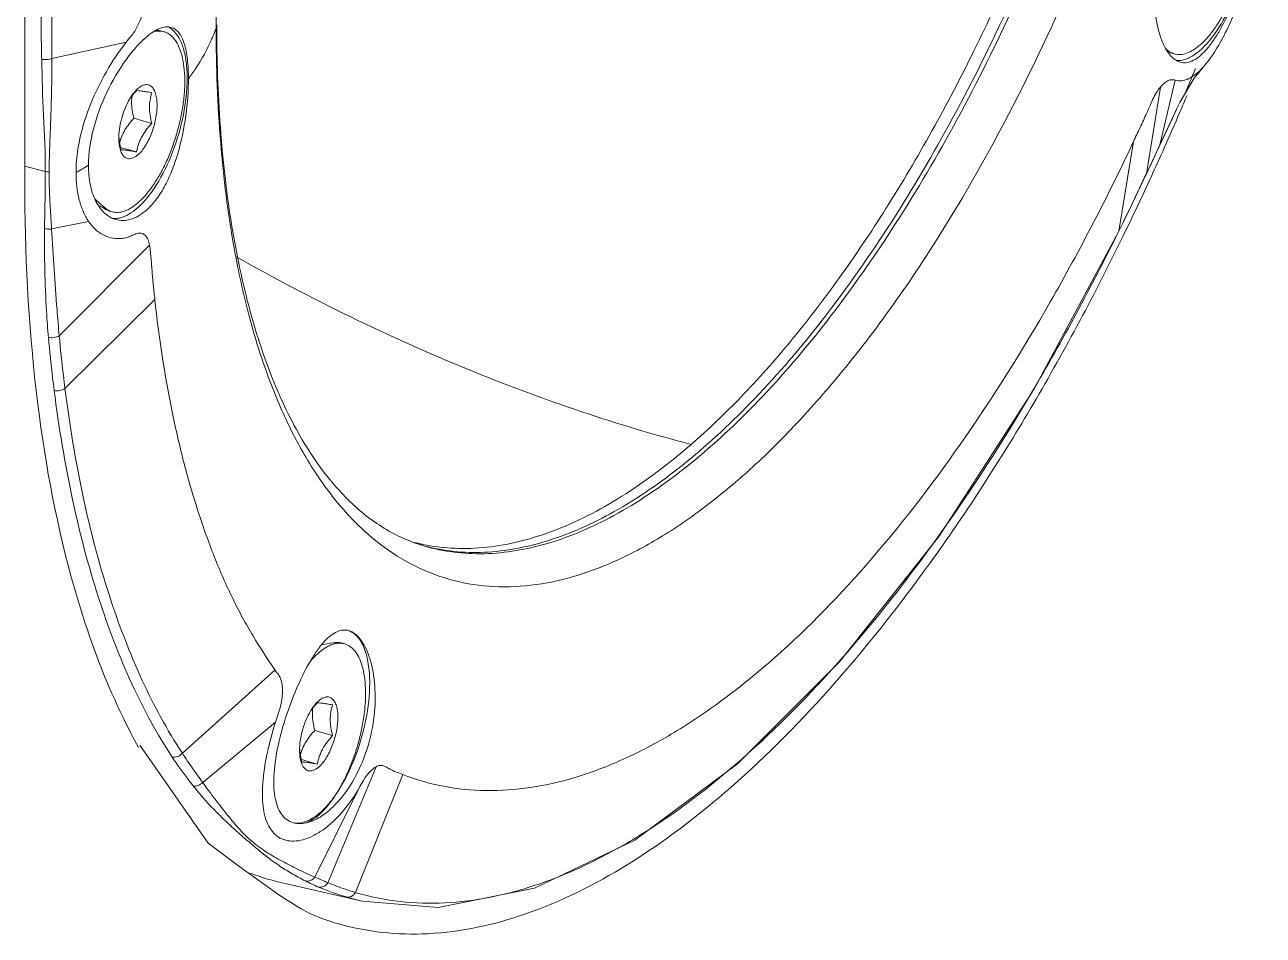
# Model space of a CAD drawing. Header units: millimetres. Extents: x 0 to 4009, y 0 to 2835.
# Drawn here: x 2176.4 to 2242.1, y 2112.1 to 2160.4 of the extents above; entities that cross this region are included whole.
import ezdxf

# ---------------------------------------------------------------- set-up
doc = ezdxf.new("R2010")
doc.units = ezdxf.units.MM
doc.layers.get('0').update_dxf_attribs({"lineweight": 13})

msp = doc.modelspace()

# ---------------------------------------------------------------- linework, layer by layer
for p, q in [((2176.412, 2152.066), (2176.412, 2288.032)), ((2186.558, 2160.208), (2186.558, 2164.553)), ((2177.85, 2158.6), (2177.854, 2161.312)), ((2186.558, 2160.208), (2186.59, 2160.386)), ((2183.789, 2160.018), (2183.66, 2160.056)), ((2177.85, 2158.6), (2181.783, 2159.459)), ((2237.013, 2158.938), (2237.123, 2158.793)), ((2237.351, 2158.846), (2237.222, 2158.884)), ((2238.481, 2158.075), (2237.941, 2156.756)), ((2235.877, 2152.493), (2236.619, 2157.076)), ((2236.6, 2154.019), (2237.403, 2157.449)), ((2177.824, 2156.594), (2177.829, 2156.765)), ((2177.825, 2156.594), (2177.829, 2156.765)), ((2182.412, 2157.006), (2182.319, 2156.917)), ((2237.476, 2155.895), (2236.6, 2154.019)), ((2183.147, 2155.161), (2182.201, 2155.434)), ((2182.335, 2153.646), (2181.492, 2153.89)), ((2234.413, 2149.441), (2235.196, 2154.198)), ((2236.6, 2154.019), (2235.877, 2152.493)), ((2236.596, 2154.001), (2236.6, 2154.019)), ((2176.412, 2152.892), (2177.501, 2152.615)), ((2235.873, 2152.464), (2235.877, 2152.493)), ((2181.035, 2150.477), (2180.905, 2150.515)), ((2177.833, 2149.566), (2179.798, 2149.962)), ((2234.414, 2149.443), (2234.397, 2149.411)), ((2234.414, 2149.442), (2234.397, 2149.409)), ((2234.407, 2149.405), (2234.413, 2149.441)), ((2178.238, 2143.904), (2183.028, 2148.706)), ((2178.543, 2141.107), (2183.309, 2145.819)), ((2197.096, 2132.946), (2197.094, 2132.947)), ((2193.375, 2127.572), (2193.245, 2127.609)), ((2184.767, 2121.775), (2189.679, 2126.185)), ((2191.998, 2124.559), (2191.904, 2124.47)), ((2185.846, 2120.223), (2189.704, 2123.423)), ((2192.732, 2122.715), (2191.786, 2122.988)), ((2186.134, 2117.019), (2182.508, 2122.196)), ((2191.92, 2121.2), (2191.077, 2121.443)), ((2192.487, 2114.915), (2195.034, 2121.062)), ((2193.947, 2114.397), (2196.459, 2120.649)), ((2191.787, 2115.209), (2194.184, 2120.019)), ((2194.306, 2113.937), (2190.22, 2114.864)), ((2193.613, 2114.113), (2193.452, 2114.16)), ((2194.304, 2113.938), (2193.613, 2114.113))]:
    msp.add_line(p, q)
for points in [[(2237.482, 2155.909), (2237.675, 2156.309), (2238.415, 2157.549), (2238.892, 2158.145)], [(2236.596, 2154.001), (2237.279, 2155.468), (2237.482, 2155.909)], [(2235.873, 2152.463), (2236.062, 2152.865), (2236.424, 2153.634), (2236.596, 2154.001)], [(2234.407, 2149.405), (2234.842, 2150.296), (2235.451, 2151.568), (2235.873, 2152.464)], [(2194.304, 2113.938), (2198.333, 2113.599), (2203.43, 2114.619), (2208.765, 2117.175), (2214.2, 2121.208), (2219.612, 2126.62), (2224.885, 2133.285), (2229.911, 2141.056), (2234.407, 2149.405)]]:
    msp.add_lwpolyline(points)
for centre, radius, start, end in [((2179.935, 2161.514), 2.732, 323.91511, 327.5036), ((2183.529, 2159.115), 0.941, 73.92374, 82.02578), ((2177.667, 2163.442), 9.461, 336.41048, 337.61892), ((2177.87, 2163.359), 9.241, 337.61384, 340.06627), ((2236.209, 2161.923), 3.831, 310.95304, 313.94673), ((2236.254, 2161.517), 3.72, 316.61314, 318.6242), ((2237.612, 2159.748), 0.938, 245.88755, 253.88283), ((2184.675, 2154.862), 3.135, 147.80112, 149.39924), ((2184.664, 2154.587), 3.273, 143.63746, 145.20289), ((2184.45, 2156.283), 2.375, 171.78707, 180.01863), ((2093.577, 2217.729), 156.843, 336.726, 337.07978), ((2095.851, 2216.748), 154.366, 335.96076, 336.72716), ((2184.602, 2154.368), 3.205, 177.99599, 179.97565), ((2184.093, 2154.614), 2.696, 182.76908, 185.19451), ((2184.188, 2154.622), 2.791, 185.18854, 185.72985), ((2098.874, 2215.4), 151.056, 335.33002, 335.96039), ((2165.722, 2176.271), 27.246, 299.47699, 301.08818), ((2102.494, 2213.734), 147.071, 333.97286, 335.33115), ((2181.295, 2151.379), 0.938, 245.88755, 253.88283), ((2181.187, 2151.191), 1.069, 264.62296, 271.05191), ((2237.308, 2157.519), 50.595, 190.19497, 190.33271), ((2199.588, 2142.77), 10.135, 255.76965, 256.67799), ((2199.978, 2140.941), 8.523, 250.28883, 252.318), ((2199.592, 2142.789), 10.154, 256.67798, 257.39991), ((2199.599, 2142.82), 10.186, 257.40032, 258.74277), ((2199.97, 2140.915), 8.495, 252.31893, 253.19913), ((2199.967, 2140.908), 8.487, 253.1992, 253.89761), ((2230.212, 2145.165), 53.222, 195.2907, 195.50592), ((2193.114, 2126.668), 0.941, 73.92374, 82.02578), ((2194.26, 2122.415), 3.135, 147.80112, 149.39924), ((2194.249, 2122.14), 3.273, 143.63746, 145.20289), ((2194.035, 2123.837), 2.375, 171.78707, 180.01863), ((2202.451, 2118.917), 13.489, 168.08817, 169.66769), ((2194.188, 2121.921), 3.205, 177.99599, 179.97565), ((2193.679, 2122.167), 2.696, 182.76908, 185.19451), ((2193.774, 2122.175), 2.791, 185.18854, 185.72985), ((2190.89, 2120.029), 1.994, 285.50881, 287.04366), ((2196.947, 2126.281), 12.612, 239.44369, 243.37527), ((2196.884, 2126.156), 12.473, 243.37561, 246.91947), ((2203.664, 2142.54), 29.8, 246.51094, 247.97047), ((2197.359, 2127.372), 13.778, 247.08009, 253.5218), ((2197.342, 2125.875), 11.972, 252.40736, 253.52237), ((2197.785, 2127.381), 13.542, 253.5296, 255.23785)]:
    msp.add_arc(centre, radius, start, end)
for points, knots in [([(2238.726, 2208.246), (2238.726, 2205.053), (2238.341, 2198.452), (2236.798, 2188.448), (2234.321, 2178.304), (2231.003, 2168.405), (2226.969, 2159.126), (2223.053, 2152.038), (2219.663, 2146.983), (2217.104, 2143.642), (2214.493, 2140.694), (2212.664, 2138.942), (2211.744, 2138.145)], [0, 0, 0, 0, 0.124565, 0.257342, 0.394358, 0.53135, 0.664065, 0.788519, 0.84657, 0.901337, 0.952555, 1, 1, 1, 1]), ([(2241.883, 2207.778), (2241.87, 2204.79), (2241.519, 2198.628), (2240.162, 2189.278), (2237.993, 2179.762), (2235.083, 2170.384), (2231.521, 2161.438), (2227.423, 2153.207), (2223.577, 2147.009), (2220.315, 2142.642), (2217.882, 2139.779), (2215.418, 2137.269), (2212.943, 2135.133), (2210.477, 2133.385), (2208.035, 2132.042), (2205.635, 2131.114), (2203.294, 2130.614), (2201.03, 2130.551), (2198.868, 2130.933), (2196.833, 2131.758), (2194.949, 2133.012), (2193.233, 2134.678), (2191.694, 2136.738), (2190.342, 2139.172), (2189.183, 2141.961), (2188.226, 2145.084), (2187.744, 2147.293), (2187.534, 2148.444)], [0, 0, 0, 0, 0.076465, 0.157645, 0.241524, 0.325929, 0.408671, 0.487642, 0.560938, 0.594967, 0.627031, 0.657019, 0.684869, 0.710582, 0.734236, 0.756007, 0.776187, 0.795201, 0.813591, 0.831977, 0.850979, 0.871144, 0.892894, 0.916525, 0.942214, 0.97004, 1, 1, 1, 1]), ([(2239.355, 2208.086), (2239.355, 2205.927), (2239.179, 2201.496), (2238.447, 2194.748), (2237.253, 2187.819), (2235.616, 2180.834), (2233.567, 2173.918), (2231.142, 2167.193), (2228.384, 2160.78), (2225.342, 2154.793), (2222.072, 2149.338), (2218.63, 2144.51), (2215.076, 2140.394), (2211.471, 2137.058), (2207.869, 2134.561), (2204.32, 2132.948), (2201.379, 2132.374), (2199.169, 2132.434), (2198.118, 2132.624), (2197.61, 2132.758)], [0, 0, 0, 0, 0.069479, 0.142599, 0.218345, 0.295649, 0.373382, 0.450412, 0.525621, 0.597945, 0.66641, 0.73017, 0.788559, 0.84115, 0.887857, 0.929064, 0.965806, 0.983089, 1, 1, 1, 1]), ([(2197.613, 2132.754), (2198.118, 2132.608), (2199.162, 2132.393), (2201.362, 2132.284), (2204.297, 2132.797), (2207.846, 2134.346), (2211.452, 2136.785), (2215.063, 2140.068), (2218.627, 2144.139), (2222.084, 2148.929), (2225.372, 2154.353), (2228.435, 2160.318), (2231.216, 2166.717), (2233.667, 2173.436), (2235.742, 2180.354), (2237.406, 2187.349), (2238.628, 2194.294), (2239.387, 2201.065), (2239.581, 2205.515), (2239.59, 2207.683)], [0, 0, 0, 0, 0.016924, 0.034174, 0.070738, 0.111676, 0.158085, 0.210392, 0.268537, 0.332113, 0.400462, 0.472745, 0.547989, 0.62513, 0.703046, 0.780599, 0.856652, 0.930128, 1, 1, 1, 1]), ([(2238.728, 2159.317), (2238.869, 2159.439), (2239.147, 2159.723), (2239.528, 2160.219), (2239.889, 2160.8), (2240.221, 2161.451), (2240.517, 2162.157), (2240.768, 2162.899), (2240.968, 2163.659), (2241.112, 2164.417), (2241.197, 2165.156), (2241.221, 2165.856), (2241.183, 2166.5), (2241.084, 2167.073), (2240.926, 2167.561), (2240.74, 2167.9), (2240.562, 2168.11), (2240.422, 2168.234), (2240.27, 2168.329), (2240.161, 2168.372), (2240.106, 2168.388)], [0, 0, 0, 0, 0.055389, 0.117513, 0.185555, 0.258364, 0.334558, 0.412611, 0.49092, 0.567871, 0.641906, 0.711591, 0.77569, 0.833268, 0.883821, 0.927483, 0.94707, 0.965448, 0.982953, 1, 1, 1, 1]), ([(2240.622, 2168.587), (2240.742, 2168.552), (2240.978, 2168.437), (2241.259, 2168.138), (2241.461, 2167.733), (2241.587, 2167.235), (2241.643, 2166.654), (2241.624, 2165.743), (2241.43, 2164.491), (2241.015, 2162.951), (2240.461, 2161.453), (2239.909, 2160.307), (2239.425, 2159.532), (2239.174, 2159.203), (2239.046, 2159.058)], [0, 0, 0, 0, 0.035825, 0.073322, 0.115472, 0.164056, 0.219719, 0.282299, 0.424699, 0.581264, 0.738389, 0.881792, 0.944617, 1, 1, 1, 1]), ([(2238.877, 2168.058), (2238.621, 2167.862), (2238.123, 2167.379), (2237.247, 2166.163), (2236.491, 2164.297), (2236.246, 2162.3), (2236.358, 2160.792), (2236.507, 2160.109), (2236.608, 2159.799)], [0, 0, 0, 0, 0.107691, 0.229211, 0.497508, 0.768198, 0.891549, 1, 1, 1, 1]), ([(2242.051, 2167.514), (2242.074, 2167.148), (2242.05, 2166.358), (2241.789, 2164.658), (2241.289, 2162.901), (2240.639, 2161.179), (2240.099, 2159.993), (2239.535, 2158.977), (2239.111, 2158.389), (2238.892, 2158.145)], [0, 0, 0, 0, 0.109495, 0.234954, 0.513089, 0.653187, 0.784771, 0.90191, 1, 1, 1, 1]), ([(2241.37, 2165.915), (2241.37, 2165.292), (2241.225, 2164.003), (2240.706, 2162.149), (2240.042, 2160.707), (2239.396, 2159.74), (2239.047, 2159.338), (2238.867, 2159.165)], [0, 0, 0, 0, 0.254419, 0.525917, 0.783497, 0.898286, 1, 1, 1, 1]), ([(2182.827, 2162.489), (2182.826, 2162.292), (2182.839, 2161.88), (2182.743, 2161.247), (2182.55, 2160.621), (2182.354, 2160.226), (2182.24, 2160.046)], [0, 0, 0, 0, 0.2312, 0.484629, 0.749502, 1, 1, 1, 1]), ([(2177.308, 2158.562), (2177.297, 2159.014), (2177.281, 2159.915), (2177.276, 2160.817), (2177.281, 2161.267)], [0, 0, 0, 0, 0.50101, 1, 1, 1, 1]), ([(2186.591, 2160.386), (2186.591, 2158.578), (2186.705, 2155.094), (2187.256, 2150.113), (2188.167, 2145.638), (2189.413, 2141.739), (2190.963, 2138.477), (2192.774, 2135.894), (2194.807, 2134.007), (2196.34, 2133.192), (2197.104, 2132.918)], [0, 0, 0, 0, 0.175324, 0.337563, 0.485242, 0.617345, 0.733452, 0.834062, 0.921397, 1, 1, 1, 1]), ([(2179.791, 2152.938), (2179.791, 2153.583), (2179.996, 2154.92), (2180.695, 2156.793), (2181.52, 2158.217), (2182.259, 2159.16), (2182.638, 2159.547), (2182.828, 2159.712)], [0, 0, 0, 0, 0.254718, 0.527332, 0.7865, 0.900851, 1, 1, 1, 1]), ([(2182.143, 2159.905), (2182.115, 2159.866), (2181.998, 2159.715), (2181.87, 2159.572), (2181.783, 2159.459)], [0, 0, 0, 0, 0.252768, 1, 1, 1, 1]), ([(2182.412, 2150.948), (2182.553, 2151.07), (2182.831, 2151.354), (2183.211, 2151.85), (2183.573, 2152.431), (2183.905, 2153.082), (2184.2, 2153.788), (2184.451, 2154.53), (2184.652, 2155.29), (2184.796, 2156.048), (2184.881, 2156.787), (2184.905, 2157.487), (2184.867, 2158.131), (2184.767, 2158.704), (2184.609, 2159.191), (2184.424, 2159.531), (2184.246, 2159.741), (2184.105, 2159.865), (2183.953, 2159.96), (2183.844, 2160.003), (2183.789, 2160.018)], [0, 0, 0, 0, 0.055389, 0.117513, 0.185555, 0.258364, 0.334558, 0.412611, 0.49092, 0.567871, 0.641906, 0.711591, 0.77569, 0.833268, 0.883821, 0.927483, 0.94707, 0.965448, 0.982953, 1, 1, 1, 1]), ([(2184.18, 2160.248), (2184.086, 2160.275), (2183.872, 2160.289), (2183.538, 2160.194), (2183.181, 2159.997), (2182.949, 2159.816), (2182.828, 2159.712)], [0, 0, 0, 0, 0.193079, 0.415753, 0.683009, 1, 1, 1, 1]), ([(2183.659, 2160.046), (2183.592, 2160.056), (2183.452, 2160.06), (2183.31, 2160.037), (2183.238, 2160.018), (2183.234, 2160.017)], [0, 0, 0, 0, 0.2256042, 0.4638612, 0.4746366, 0.4746366, 0.4746366, 0.4746366]), ([(2183.361, 2160.092), (2183.394, 2160.094), (2183.495, 2160.092), (2183.595, 2160.074), (2183.66, 2160.056)], [0.2661828, 0.2661828, 0.2661828, 0.2661828, 0.5089756, 1, 1, 1, 1]), ([(2184.246, 2160.121), (2184.229, 2160.137), (2184.158, 2160.195), (2184.08, 2160.245), (2184.019, 2160.276)], [0, 0, 0, 0, 0.256538, 1, 1, 1, 1]), ([(2185.091, 2157.528), (2185.091, 2157.876), (2185.063, 2158.507), (2184.93, 2159.244), (2184.751, 2159.707), (2184.595, 2159.964), (2184.406, 2160.152), (2184.255, 2160.226), (2184.18, 2160.248)], [0, 0, 0, 0, 0.345582, 0.625423, 0.739169, 0.83673, 0.921622, 1, 1, 1, 1]), ([(2185.022, 2157.548), (2185.022, 2157.832), (2184.994, 2158.366), (2184.852, 2159.098), (2184.617, 2159.692), (2184.379, 2160.006), (2184.246, 2160.121)], [0, 0, 0, 0, 0.30935, 0.580144, 0.809056, 1, 1, 1, 1]), ([(2185.091, 2157.528), (2185.218, 2157.699), (2185.691, 2158.373), (2186.093, 2159.097), (2186.337, 2159.655)], [0, 0, 0, 0, 0.259024, 1, 1, 1, 1]), ([(2187.512, 2148.564), (2187.181, 2150.404), (2186.701, 2154.279), (2186.559, 2158.179), (2186.559, 2160.208)], [0, 0, 0, 0, 0.479568, 1, 1, 1, 1]), ([(2236.608, 2159.799), (2236.635, 2159.716), (2236.741, 2159.417), (2236.883, 2159.128), (2237.013, 2158.938)], [0, 0, 0, 0, 0.275764, 1, 1, 1, 1]), ([(2179.129, 2152.552), (2179.131, 2153.156), (2179.29, 2154.411), (2180.054, 2156.801), (2181.02, 2158.471), (2181.783, 2159.459)], [0, 0, 0, 0, 0.241507, 0.500918, 1, 1, 1, 1]), ([(2236.899, 2159.12), (2236.92, 2159.102), (2236.941, 2159.084), (2236.961, 2159.066), (2236.967, 2159.061), (2236.973, 2159.056), (2236.978, 2159.051), (2236.998, 2159.035), (2237.075, 2158.973), (2237.161, 2158.921), (2237.228, 2158.891), (2237.23, 2158.891), (2237.231, 2158.89), (2237.233, 2158.889)], [-0.352048, -0.352048, -0.352048, -0.352048, -0.075454, -0.075454, -0.075454, 0, 0, 0, 0.257186, 1, 1, 1, 1.015978, 1.015978, 1.015978, 1.015978]), ([(2237.222, 2158.884), (2237.205, 2158.889), (2237.135, 2158.911), (2237.069, 2158.941), (2237.021, 2158.968), (2237.018, 2158.969), (2237.015, 2158.971), (2237.012, 2158.973), (2237, 2158.98), (2236.988, 2158.986), (2236.977, 2158.993)], [0, 0, 0, 0, 0.248517, 1, 1, 1, 1.048294, 1.048294, 1.048294, 1.237527, 1.237527, 1.237527, 1.237527]), ([(2237.351, 2158.846), (2237.402, 2158.832), (2237.508, 2158.811), (2237.731, 2158.805), (2237.962, 2158.854), (2238.191, 2158.949), (2238.439, 2159.085), (2238.615, 2159.218), (2238.728, 2159.317)], [0, 0, 0, 0, 0.104628, 0.211655, 0.440749, 0.566666, 0.701517, 1, 1, 1, 1]), ([(2238.72, 2159.03), (2238.664, 2158.982), (2238.454, 2158.811), (2238.22, 2158.668), (2238.038, 2158.594)], [0, 0, 0, 0, 0.27276, 1, 1, 1, 1]), ([(2177.308, 2158.562), (2177.399, 2158.541), (2177.584, 2158.53), (2177.767, 2158.565), (2177.85, 2158.6)], [0, 0, 0, 0, 0.510381, 1, 1, 1, 1]), ([(2177.308, 2158.562), (2177.33, 2157.57), (2177.388, 2155.587), (2177.508, 2153.605), (2177.501, 2152.615)], [0, 0, 0, 0, 0.500517, 1, 1, 1, 1]), ([(2177.829, 2156.765), (2177.832, 2156.919), (2177.845, 2157.53), (2177.852, 2158.142), (2177.85, 2158.6)], [0, 0, 0, 0, 0.250879, 1, 1, 1, 1]), ([(2237.123, 2158.793), (2237.2, 2158.701), (2237.364, 2158.541), (2237.569, 2158.436), (2237.67, 2158.406)], [0, 0, 0, 0, 0.532566, 1, 1, 1, 1]), ([(2238.038, 2158.594), (2237.992, 2158.575), (2237.816, 2158.513), (2237.627, 2158.484), (2237.491, 2158.489)], [0, 0, 0, 0, 0.267415, 1, 1, 1, 1]), ([(2237.67, 2158.406), (2237.769, 2158.378), (2237.987, 2158.358), (2238.32, 2158.455), (2238.651, 2158.662), (2238.855, 2158.853), (2238.958, 2158.961)], [0, 0, 0, 0, 0.209522, 0.434392, 0.694657, 1, 1, 1, 1]), ([(2238.892, 2158.145), (2238.773, 2158.014), (2238.539, 2157.782), (2238.158, 2157.525), (2237.774, 2157.394), (2237.517, 2157.413), (2237.403, 2157.449)], [0, 0, 0, 0, 0.307614, 0.568882, 0.793296, 1, 1, 1, 1]), ([(2182.372, 2150.663), (2182.56, 2150.826), (2182.927, 2151.215), (2183.609, 2152.18), (2184.313, 2153.652), (2184.866, 2155.563), (2185.022, 2156.901), (2185.022, 2157.548)], [0, 0, 0, 0, 0.098644, 0.211568, 0.468673, 0.742682, 1, 1, 1, 1]), ([(2183.427, 2156.127), (2183.427, 2156.236), (2183.416, 2156.44), (2183.362, 2156.72), (2183.283, 2156.918), (2183.201, 2157.042), (2183.133, 2157.113), (2183.059, 2157.166), (2182.977, 2157.201), (2182.889, 2157.216), (2182.798, 2157.211), (2182.703, 2157.187), (2182.567, 2157.127), (2182.473, 2157.058), (2182.412, 2157.006)], [0, 0, 0, 0, 0.176286, 0.330449, 0.460858, 0.517768, 0.569981, 0.618683, 0.665488, 0.712273, 0.760915, 0.81303, 0.86984, 1, 1, 1, 1]), ([(2182.827, 2150.532), (2183.016, 2150.692), (2183.375, 2151.084), (2183.829, 2151.791), (2184.219, 2152.628), (2184.651, 2153.888), (2184.987, 2155.534), (2185.091, 2156.876), (2185.091, 2157.528)], [0, 0, 0, 0, 0.098501, 0.210205, 0.333387, 0.46536, 0.740248, 1, 1, 1, 1]), ([(2236.619, 2157.076), (2236.542, 2156.988), (2236.4, 2156.782), (2236.156, 2156.317), (2235.894, 2155.686), (2235.549, 2154.938), (2235.313, 2154.444), (2235.196, 2154.197)], [0, 0, 0, 0, 0.109395, 0.231931, 0.489407, 0.745772, 1, 1, 1, 1]), ([(2236.619, 2157.076), (2236.685, 2157.151), (2236.813, 2157.284), (2237.019, 2157.43), (2237.224, 2157.489), (2237.349, 2157.466), (2237.403, 2157.449)], [0, 0, 0, 0, 0.326827, 0.597762, 0.813156, 1, 1, 1, 1]), ([(2177.703, 2152.587), (2177.707, 2152.917), (2177.719, 2153.58), (2177.757, 2154.579), (2177.801, 2155.585), (2177.818, 2156.257), (2177.825, 2156.594)], [0, 0, 0, 0, 0.246917, 0.496484, 0.747932, 1, 1, 1, 1]), ([(2181.976, 2156.458), (2181.891, 2156.313), (2181.737, 2156.002), (2181.562, 2155.507), (2181.443, 2154.994), (2181.405, 2154.648), (2181.399, 2154.48)], [0, 0, 0, 0, 0.242183, 0.499273, 0.75672, 1, 1, 1, 1]), ([(2182.319, 2156.917), (2182.265, 2156.862), (2182.159, 2156.738), (2182.067, 2156.604), (2182.022, 2156.532)], [0, 0, 0, 0, 0.475902, 1, 1, 1, 1]), ([(2182.335, 2156.894), (2182.307, 2156.865), (2182.2, 2156.746), (2182.099, 2156.623), (2182.028, 2156.527)], [0, 0, 0, 0, 0.251913, 1, 1, 1, 1]), ([(2183.147, 2156.785), (2183.049, 2156.804), (2182.872, 2156.836), (2182.638, 2156.874), (2182.465, 2156.894), (2182.371, 2156.897), (2182.335, 2156.894)], [0, 0, 0, 0, 0.362375, 0.657213, 0.867114, 1, 1, 1, 1]), ([(2183.147, 2156.785), (2183.108, 2156.662), (2183.043, 2156.407), (2183.021, 2156.144), (2183.021, 2156.01)], [0, 0, 0, 0, 0.489925, 1, 1, 1, 1]), ([(2182.075, 2156.283), (2182.075, 2156.142), (2182.1, 2155.855), (2182.163, 2155.575), (2182.201, 2155.434)], [0, 0, 0, 0, 0.490548, 1, 1, 1, 1]), ([(2182.412, 2153.49), (2182.484, 2153.552), (2182.624, 2153.702), (2182.812, 2153.966), (2182.985, 2154.279), (2183.136, 2154.628), (2183.261, 2155.001), (2183.354, 2155.382), (2183.412, 2155.758), (2183.427, 2156.007), (2183.427, 2156.127)], [0, 0, 0, 0, 0.09859, 0.211371, 0.335842, 0.468575, 0.605586, 0.742619, 0.875421, 1, 1, 1, 1]), ([(2183.021, 2156.01), (2183.021, 2155.869), (2183.046, 2155.582), (2183.109, 2155.302), (2183.147, 2155.161)], [0, 0, 0, 0, 0.49054, 1, 1, 1, 1]), ([(2182.201, 2155.434), (2182.111, 2155.338), (2181.94, 2155.14), (2181.72, 2154.822), (2181.551, 2154.484), (2181.472, 2154.249), (2181.439, 2154.131)], [0, 0, 0, 0, 0.259382, 0.513344, 0.760181, 1, 1, 1, 1]), ([(2182.335, 2153.646), (2182.363, 2153.782), (2182.417, 2153.985), (2182.519, 2154.248), (2182.645, 2154.51), (2182.849, 2154.822), (2183.043, 2155.05), (2183.147, 2155.161)], [0, 0, 0, 0, 0.238591, 0.360572, 0.484671, 0.738997, 1, 1, 1, 1]), ([(2181.397, 2154.369), (2181.397, 2154.255), (2181.409, 2154.041), (2181.452, 2153.831), (2181.483, 2153.736)], [0, 0, 0, 0, 0.535787, 1, 1, 1, 1]), ([(2181.523, 2153.755), (2181.51, 2153.804), (2181.461, 2153.998), (2181.425, 2154.195), (2181.411, 2154.344)], [0, 0, 0, 0, 0.254105, 1, 1, 1, 1]), ([(2181.483, 2153.736), (2181.501, 2153.68), (2181.543, 2153.575), (2181.629, 2153.442), (2181.734, 2153.344), (2181.856, 2153.288), (2181.99, 2153.277), (2182.131, 2153.309), (2182.275, 2153.381), (2182.366, 2153.45), (2182.412, 2153.49)], [0, 0, 0, 0, 0.147639, 0.276665, 0.390709, 0.496421, 0.602751, 0.718439, 0.849813, 1, 1, 1, 1]), ([(2181.523, 2153.755), (2181.559, 2153.758), (2181.653, 2153.755), (2181.826, 2153.735), (2182.061, 2153.698), (2182.237, 2153.665), (2182.335, 2153.646)], [0, 0, 0, 0, 0.132885, 0.342787, 0.637625, 1, 1, 1, 1]), ([(2196.458, 2120.648), (2197.154, 2120.377), (2198.608, 2119.957), (2200.896, 2119.728), (2203.273, 2119.902), (2205.719, 2120.472), (2208.22, 2121.432), (2210.762, 2122.772), (2213.332, 2124.485), (2216.892, 2127.344), (2221.29, 2131.827), (2226.27, 2138.279), (2231.002, 2145.823), (2233.837, 2151.312), (2235.196, 2154.197)], [0, 0, 0, 0, 0.040543, 0.081637, 0.124276, 0.169345, 0.217537, 0.269349, 0.325101, 0.384965, 0.517039, 0.664939, 0.826794, 1, 1, 1, 1]), ([(2177.501, 2152.615), (2177.497, 2152.105), (2177.489, 2151.096), (2177.466, 2150.087), (2177.46, 2149.587)], [0, 0, 0, 0, 0.504578, 1, 1, 1, 1]), ([(2177.501, 2152.615), (2177.517, 2152.611), (2177.583, 2152.596), (2177.651, 2152.588), (2177.703, 2152.587)], [0, 0, 0, 0, 0.237709, 1, 1, 1, 1]), ([(2177.833, 2149.566), (2177.816, 2149.813), (2177.786, 2150.309), (2177.74, 2151.059), (2177.709, 2151.82), (2177.704, 2152.33), (2177.703, 2152.587)], [0, 0, 0, 0, 0.245132, 0.493628, 0.745468, 1, 1, 1, 1]), ([(2179.797, 2149.962), (2179.686, 2150.124), (2179.49, 2150.491), (2179.199, 2151.348), (2179.127, 2152.062), (2179.129, 2152.552)], [0, 0, 0, 0, 0.217863, 0.457113, 1, 1, 1, 1]), ([(2179.791, 2152.938), (2179.791, 2152.585), (2179.845, 2151.925), (2180.126, 2151.044), (2180.583, 2150.387), (2181.013, 2150.129), (2181.228, 2150.067)], [0, 0, 0, 0, 0.310493, 0.577754, 0.803336, 1, 1, 1, 1]), ([(2235.877, 2152.493), (2235.756, 2152.237), (2235.273, 2151.218), (2234.787, 2150.199), (2234.413, 2149.441)], [0, 0, 0, 0, 0.250798, 1, 1, 1, 1]), ([(2178.874, 2131.13), (2178.003, 2134.318), (2176.759, 2141.281), (2176.412, 2148.329), (2176.412, 2152.066)], [0, 0, 0, 0, 0.469402, 1, 1, 1, 1]), ([(2180.122, 2151.153), (2180.276, 2151.019), (2180.429, 2150.885), (2180.583, 2150.751), (2180.604, 2150.733), (2180.624, 2150.715), (2180.645, 2150.697), (2180.651, 2150.692), (2180.656, 2150.687), (2180.662, 2150.682), (2180.681, 2150.666), (2180.759, 2150.604), (2180.845, 2150.552), (2180.912, 2150.522), (2180.913, 2150.522), (2180.915, 2150.521), (2180.916, 2150.52)], [-2.408341, -2.408341, -2.408341, -2.408341, -0.352048, -0.352048, -0.352048, -0.075454, -0.075454, -0.075454, 0, 0, 0, 0.257186, 1, 1, 1, 1.015978, 1.015978, 1.015978, 1.015978]), ([(2180.905, 2150.515), (2180.888, 2150.52), (2180.819, 2150.542), (2180.753, 2150.572), (2180.705, 2150.599), (2180.702, 2150.6), (2180.699, 2150.602), (2180.696, 2150.604), (2180.684, 2150.611), (2180.672, 2150.617), (2180.66, 2150.624), (2180.537, 2150.694), (2180.413, 2150.764), (2180.29, 2150.834)], [0, 0, 0, 0, 0.248517, 1, 1, 1, 1.048294, 1.048294, 1.048294, 1.237527, 1.237527, 1.237527, 3.192823, 3.192823, 3.192823, 3.192823]), ([(2181.035, 2150.477), (2181.086, 2150.463), (2181.191, 2150.442), (2181.414, 2150.435), (2181.646, 2150.485), (2181.875, 2150.58), (2182.123, 2150.716), (2182.298, 2150.849), (2182.412, 2150.948)], [0, 0, 0, 0, 0.104628, 0.211655, 0.440749, 0.566666, 0.701517, 1, 1, 1, 1]), ([(2181.206, 2150.122), (2181.3, 2150.123), (2181.551, 2150.16), (2181.956, 2150.337), (2182.233, 2150.542), (2182.372, 2150.663)], [0, 0, 0, 0, 0.214459, 0.576394, 1, 1, 1, 1]), ([(2181.228, 2150.067), (2181.353, 2150.031), (2181.621, 2149.995), (2182.035, 2150.061), (2182.449, 2150.242), (2182.703, 2150.426), (2182.827, 2150.532)], [0, 0, 0, 0, 0.225699, 0.460948, 0.716642, 1, 1, 1, 1]), ([(2183.028, 2148.706), (2183.011, 2148.808), (2182.964, 2148.988), (2182.831, 2149.211), (2182.669, 2149.319), (2182.529, 2149.346), (2182.374, 2149.334), (2182.18, 2149.254), (2181.95, 2149.146), (2181.705, 2149.076), (2181.384, 2149.047), (2180.987, 2149.08), (2180.531, 2149.248), (2180.121, 2149.548), (2179.899, 2149.815), (2179.797, 2149.962)], [0, 0, 0, 0, 0.077677, 0.140026, 0.192924, 0.219074, 0.246782, 0.309434, 0.376361, 0.440128, 0.500934, 0.619704, 0.739105, 0.864331, 1, 1, 1, 1]), ([(2177.667, 2143.795), (2177.626, 2144.268), (2177.485, 2146.195), (2177.447, 2148.129), (2177.46, 2149.587)], [0, 0, 0, 0, 0.245558, 1, 1, 1, 1]), ([(2177.46, 2149.587), (2177.521, 2149.569), (2177.646, 2149.551), (2177.772, 2149.556), (2177.833, 2149.566)], [0, 0, 0, 0, 0.505338, 1, 1, 1, 1]), ([(2178.238, 2143.904), (2178.196, 2144.369), (2178.04, 2146.255), (2177.925, 2148.144), (2177.833, 2149.566)], [0, 0, 0, 0, 0.246728, 1, 1, 1, 1]), ([(2234.651, 2149.2), (2233.169, 2146.168), (2230.096, 2140.397), (2225.006, 2132.451), (2219.674, 2125.622), (2214.207, 2120.052), (2208.712, 2115.854), (2203.274, 2113.12), (2197.972, 2111.946), (2194.548, 2112.301), (2192.999, 2112.748)], [0, 0, 0, 0, 0.171501, 0.331932, 0.479002, 0.611086, 0.727504, 0.828943, 0.91806, 1, 1, 1, 1]), ([(2234.397, 2149.409), (2232.968, 2146.512), (2230.004, 2140.997), (2225.109, 2133.4), (2219.982, 2126.864), (2214.736, 2121.519), (2210.193, 2118.038), (2206.587, 2116.011), (2204.009, 2114.903), (2201.48, 2114.166), (2199.013, 2113.804), (2196.622, 2113.822), (2195.078, 2114.09), (2194.335, 2114.286)], [0, 0, 0, 0, 0.170863, 0.330763, 0.477458, 0.609434, 0.725966, 0.778666, 0.827898, 0.874029, 0.917606, 0.959324, 1, 1, 1, 1]), ([(2183.309, 2145.819), (2183.283, 2146.057), (2183.228, 2146.536), (2183.163, 2147.262), (2183.111, 2147.988), (2183.065, 2148.471), (2183.028, 2148.706)], [0, 0, 0, 0, 0.247402, 0.498869, 0.753508, 1, 1, 1, 1]), ([(2211.745, 2138.145), (2209.789, 2138.653), (2205.779, 2139.858), (2199.747, 2142.112), (2193.637, 2144.853), (2189.624, 2146.96), (2187.642, 2148.082)], [0, 0, 0, 0, 0.2319, 0.480125, 0.738572, 1, 1, 1, 1]), ([(2183.309, 2145.819), (2183.527, 2143.824), (2183.964, 2140.907), (2184.826, 2137.168), (2185.572, 2134.599), (2186.425, 2132.207), (2187.236, 2130.345), (2187.948, 2128.964), (2188.679, 2127.688), (2189.274, 2126.777), (2189.68, 2126.186)], [0, 0, 0, 0, 0.288727, 0.423511, 0.55171, 0.673455, 0.788581, 0.843563, 0.896918, 1, 1, 1, 1]), ([(2177.666, 2143.818), (2177.763, 2143.794), (2177.964, 2143.789), (2178.158, 2143.852), (2178.238, 2143.904)], [0, 0, 0, 0, 0.509784, 1, 1, 1, 1]), ([(2178.543, 2141.107), (2178.513, 2141.337), (2178.4, 2142.268), (2178.303, 2143.201), (2178.238, 2143.904)], [0, 0, 0, 0, 0.2471, 1, 1, 1, 1]), ([(2177.971, 2141.006), (2177.942, 2141.235), (2177.829, 2142.163), (2177.732, 2143.094), (2177.667, 2143.795)], [0, 0, 0, 0, 0.246934, 1, 1, 1, 1]), ([(2177.971, 2141.006), (2178.069, 2140.982), (2178.272, 2140.98), (2178.463, 2141.051), (2178.543, 2141.107)], [0, 0, 0, 0, 0.507103, 1, 1, 1, 1]), ([(2184.235, 2121.564), (2183.423, 2122.8), (2181.935, 2125.55), (2180.186, 2130.147), (2178.828, 2135.365), (2178.217, 2139.068), (2177.971, 2141.006)], [0, 0, 0, 0, 0.215512, 0.453682, 0.715332, 1, 1, 1, 1]), ([(2184.767, 2121.775), (2183.96, 2123.004), (2182.482, 2125.739), (2180.743, 2130.31), (2179.394, 2135.498), (2178.787, 2139.18), (2178.543, 2141.107)], [0, 0, 0, 0, 0.215529, 0.453709, 0.715354, 1, 1, 1, 1]), ([(2211.744, 2138.145), (2210.579, 2137.136), (2208.262, 2135.372), (2204.603, 2133.471), (2201.55, 2132.68), (2199.242, 2132.595), (2198.143, 2132.724), (2197.611, 2132.83)], [0, 0, 0, 0, 0.296516, 0.557438, 0.788213, 0.89568, 1, 1, 1, 1]), ([(2179.488, 2129.058), (2179.438, 2129.212), (2179.242, 2129.835), (2179.059, 2130.463), (2178.927, 2130.937)], [0, 0, 0, 0, 0.246842, 1, 1, 1, 1]), ([(2182.45, 2122.08), (2182.159, 2122.601), (2180.993, 2124.846), (2180.076, 2127.217), (2179.488, 2129.058)], [0, 0, 0, 0, 0.235803, 1, 1, 1, 1]), ([(2192.289, 2118.545), (2192.645, 2118.802), (2193.324, 2119.488), (2194.124, 2120.775), (2194.704, 2122.306), (2195, 2123.927), (2195.004, 2125.258), (2194.861, 2126.228), (2194.698, 2126.853), (2194.485, 2127.384), (2194.23, 2127.809), (2193.938, 2128.117), (2193.706, 2128.242), (2193.592, 2128.275)], [0, 0, 0, 0, 0.120114, 0.260277, 0.412071, 0.565139, 0.70871, 0.773816, 0.8329, 0.885072, 0.929857, 0.967603, 1, 1, 1, 1]), ([(2193.592, 2128.275), (2193.494, 2128.303), (2193.276, 2128.324), (2192.944, 2128.226), (2192.615, 2128.017), (2192.414, 2127.827), (2192.312, 2127.718)], [0, 0, 0, 0, 0.210604, 0.435245, 0.694894, 1, 1, 1, 1]), ([(2193.589, 2128.273), (2193.676, 2128.241), (2193.847, 2128.149), (2194.07, 2127.942), (2194.261, 2127.67), (2194.485, 2127.2), (2194.662, 2126.466), (2194.701, 2125.838), (2194.701, 2125.498)], [0, 0, 0, 0, 0.088144, 0.182537, 0.286879, 0.403429, 0.676234, 1, 1, 1, 1]), ([(2192.312, 2127.718), (2192.183, 2127.58), (2191.929, 2127.262), (2191.435, 2126.5), (2190.866, 2125.358), (2190.284, 2123.852), (2189.841, 2122.292), (2189.629, 2121.015), (2189.604, 2120.082), (2189.658, 2119.484), (2189.787, 2118.971), (2189.995, 2118.554), (2190.284, 2118.247), (2190.526, 2118.127), (2190.649, 2118.092)], [0, 0, 0, 0, 0.053412, 0.114652, 0.25618, 0.412936, 0.570153, 0.713785, 0.777084, 0.833495, 0.882809, 0.925644, 0.963731, 1, 1, 1, 1]), ([(2191.998, 2118.501), (2192.138, 2118.623), (2192.416, 2118.907), (2192.797, 2119.403), (2193.158, 2119.984), (2193.49, 2120.635), (2193.786, 2121.341), (2194.037, 2122.083), (2194.237, 2122.843), (2194.381, 2123.602), (2194.467, 2124.34), (2194.49, 2125.04), (2194.452, 2125.684), (2194.353, 2126.257), (2194.195, 2126.745), (2194.009, 2127.084), (2193.832, 2127.295), (2193.691, 2127.419), (2193.539, 2127.513), (2193.43, 2127.556), (2193.375, 2127.572)], [0, 0, 0, 0, 0.055389, 0.117513, 0.185555, 0.258364, 0.334558, 0.412611, 0.49092, 0.567871, 0.641906, 0.711591, 0.77569, 0.833268, 0.883821, 0.927483, 0.94707, 0.965448, 0.982953, 1, 1, 1, 1]), ([(2192.145, 2127.527), (2192.355, 2127.561), (2192.565, 2127.594), (2192.775, 2127.627), (2192.775, 2127.627), (2192.776, 2127.628), (2192.777, 2127.628), (2192.797, 2127.631), (2192.817, 2127.634), (2192.838, 2127.637), (2192.907, 2127.646), (2193.044, 2127.651), (2193.181, 2127.628), (2193.245, 2127.609)], [-1.706996, -1.706996, -1.706996, -1.706996, -0.154935, -0.154935, -0.154935, -0.148227, -0.148227, -0.148227, 0, 0, 0, 0.508976, 1, 1, 1, 1]), ([(2193.245, 2127.599), (2193.178, 2127.609), (2193.037, 2127.613), (2192.822, 2127.578), (2192.602, 2127.501), (2192.458, 2127.427), (2192.386, 2127.385), (2192.329, 2127.351), (2192.273, 2127.315), (2192.219, 2127.277)], [0, 0, 0, 0, 0.225604, 0.463861, 0.720594, 1, 1, 1, 1.22038, 1.22038, 1.22038, 1.22038]), ([(2192.219, 2127.277), (2192.142, 2127.222), (2192.069, 2127.163), (2191.998, 2127.101), (2191.849, 2126.972), (2191.69, 2126.808), (2191.543, 2126.635), (2191.523, 2126.611)], [-0.0465968, -0.0465968, -0.0465968, -0.0465968, 0, 0, 0, 0.0975762, 0.1125539, 0.1125539, 0.1125539, 0.1125539]), ([(2189.704, 2123.423), (2189.792, 2123.715), (2189.957, 2124.137), (2190.061, 2124.716), (2190.081, 2125.119), (2190.05, 2125.475), (2189.98, 2125.733), (2189.893, 2125.897), (2189.799, 2126.029), (2189.724, 2126.122), (2189.68, 2126.186)], [0, 0, 0, 0, 0.31369, 0.465097, 0.604661, 0.728358, 0.83272, 0.877336, 0.918802, 1, 1, 1, 1]), ([(2194.701, 2125.498), (2194.701, 2124.851), (2194.546, 2123.513), (2193.993, 2121.602), (2193.288, 2120.13), (2192.606, 2119.165), (2192.239, 2118.776), (2192.051, 2118.613)], [0, 0, 0, 0, 0.257318, 0.531327, 0.788432, 0.901356, 1, 1, 1, 1]), ([(2191.904, 2124.47), (2191.85, 2124.415), (2191.745, 2124.291), (2191.653, 2124.158), (2191.607, 2124.086)], [0, 0, 0, 0, 0.475902, 1, 1, 1, 1]), ([(2191.92, 2124.447), (2191.893, 2124.418), (2191.786, 2124.3), (2191.684, 2124.176), (2191.614, 2124.08)], [0, 0, 0, 0, 0.251913, 1, 1, 1, 1]), ([(2192.732, 2124.338), (2192.635, 2124.357), (2192.458, 2124.39), (2192.224, 2124.427), (2192.051, 2124.447), (2191.956, 2124.45), (2191.92, 2124.447)], [0, 0, 0, 0, 0.362375, 0.657213, 0.867114, 1, 1, 1, 1]), ([(2193.012, 2123.68), (2193.012, 2123.789), (2193.002, 2123.993), (2192.947, 2124.274), (2192.869, 2124.472), (2192.786, 2124.595), (2192.719, 2124.666), (2192.644, 2124.72), (2192.562, 2124.754), (2192.475, 2124.769), (2192.383, 2124.764), (2192.288, 2124.74), (2192.153, 2124.68), (2192.058, 2124.612), (2191.998, 2124.559)], [0, 0, 0, 0, 0.176286, 0.330449, 0.460858, 0.517768, 0.569981, 0.618683, 0.665488, 0.712273, 0.760915, 0.81303, 0.86984, 1, 1, 1, 1]), ([(2192.732, 2124.338), (2192.693, 2124.216), (2192.629, 2123.96), (2192.606, 2123.697), (2192.606, 2123.563)], [0, 0, 0, 0, 0.489925, 1, 1, 1, 1]), ([(2191.562, 2124.011), (2191.476, 2123.867), (2191.322, 2123.555), (2191.147, 2123.06), (2191.028, 2122.547), (2190.991, 2122.201), (2190.985, 2122.033)], [0, 0, 0, 0, 0.242183, 0.499273, 0.75672, 1, 1, 1, 1]), ([(2191.661, 2123.836), (2191.661, 2123.695), (2191.686, 2123.409), (2191.749, 2123.129), (2191.786, 2122.988)], [0, 0, 0, 0, 0.490548, 1, 1, 1, 1]), ([(2191.998, 2121.043), (2192.069, 2121.106), (2192.21, 2121.255), (2192.397, 2121.52), (2192.57, 2121.832), (2192.722, 2122.181), (2192.847, 2122.554), (2192.94, 2122.935), (2192.998, 2123.312), (2193.012, 2123.56), (2193.012, 2123.68)], [0, 0, 0, 0, 0.09859, 0.211371, 0.335842, 0.468575, 0.605586, 0.742619, 0.875421, 1, 1, 1, 1]), ([(2192.606, 2123.563), (2192.606, 2123.422), (2192.632, 2123.136), (2192.695, 2122.856), (2192.732, 2122.715)], [0, 0, 0, 0, 0.49054, 1, 1, 1, 1]), ([(2189.253, 2121.702), (2189.283, 2121.843), (2189.414, 2122.422), (2189.574, 2122.994), (2189.704, 2123.423)], [0, 0, 0, 0, 0.243909, 1, 1, 1, 1]), ([(2191.786, 2122.988), (2191.697, 2122.891), (2191.526, 2122.693), (2191.306, 2122.375), (2191.136, 2122.037), (2191.057, 2121.802), (2191.025, 2121.685)], [0, 0, 0, 0, 0.259382, 0.513344, 0.760181, 1, 1, 1, 1]), ([(2191.92, 2121.2), (2191.948, 2121.335), (2192.002, 2121.538), (2192.104, 2121.801), (2192.231, 2122.063), (2192.434, 2122.376), (2192.629, 2122.604), (2192.732, 2122.715)], [0, 0, 0, 0, 0.238591, 0.360572, 0.484671, 0.738997, 1, 1, 1, 1]), ([(2184.226, 2121.577), (2184.321, 2121.555), (2184.532, 2121.575), (2184.702, 2121.696), (2184.767, 2121.775)], [0, 0, 0, 0, 0.488793, 1, 1, 1, 1]), ([(2185.34, 2120.046), (2185.242, 2120.167), (2184.854, 2120.659), (2184.492, 2121.17), (2184.235, 2121.564)], [0, 0, 0, 0, 0.248994, 1, 1, 1, 1]), ([(2185.846, 2120.223), (2185.661, 2120.478), (2185.296, 2120.992), (2184.939, 2121.511), (2184.767, 2121.775)], [0, 0, 0, 0, 0.500119, 1, 1, 1, 1]), ([(2190.983, 2121.922), (2190.983, 2121.808), (2190.994, 2121.594), (2191.038, 2121.384), (2191.068, 2121.29)], [0, 0, 0, 0, 0.535787, 1, 1, 1, 1]), ([(2191.108, 2121.308), (2191.095, 2121.357), (2191.047, 2121.551), (2191.011, 2121.749), (2190.996, 2121.897)], [0, 0, 0, 0, 0.254105, 1, 1, 1, 1]), ([(2194.184, 2120.019), (2193.922, 2119.539), (2193.34, 2118.693), (2192.446, 2117.836), (2191.706, 2117.387), (2191.191, 2117.182), (2190.701, 2117.098), (2190.248, 2117.142), (2189.848, 2117.319), (2189.52, 2117.621), (2189.272, 2118.033), (2189.105, 2118.544), (2189.015, 2119.142), (2188.996, 2120.087), (2189.088, 2120.828), (2189.181, 2121.337)], [0, 0, 0, 0, 0.166702, 0.31131, 0.373904, 0.429772, 0.479414, 0.524231, 0.566833, 0.610456, 0.658155, 0.712097, 0.773359, 0.842153, 1, 1, 1, 1]), ([(2191.068, 2121.29), (2191.087, 2121.233), (2191.129, 2121.129), (2191.215, 2120.995), (2191.319, 2120.898), (2191.441, 2120.841), (2191.575, 2120.83), (2191.716, 2120.862), (2191.861, 2120.935), (2191.952, 2121.004), (2191.998, 2121.043)], [0, 0, 0, 0, 0.147639, 0.276665, 0.390709, 0.496421, 0.602751, 0.718439, 0.849813, 1, 1, 1, 1]), ([(2191.108, 2121.308), (2191.145, 2121.311), (2191.239, 2121.309), (2191.412, 2121.289), (2191.646, 2121.251), (2191.823, 2121.218), (2191.92, 2121.2)], [0, 0, 0, 0, 0.132885, 0.342787, 0.637625, 1, 1, 1, 1]), ([(2194.184, 2120.019), (2194.248, 2120.136), (2194.467, 2120.526), (2194.761, 2120.9), (2195.034, 2121.062)], [0, 0, 0, 0, 0.296443, 1, 1, 1, 1]), ([(2196.458, 2120.648), (2196.342, 2120.693), (2196.106, 2120.777), (2195.817, 2120.904), (2195.602, 2121.035), (2195.432, 2121.121), (2195.229, 2121.15), (2195.097, 2121.099), (2195.034, 2121.062)], [0, 0, 0, 0, 0.243412, 0.48841, 0.612621, 0.735014, 0.857677, 1, 1, 1, 1]), ([(2185.34, 2120.046), (2185.428, 2120.026), (2185.623, 2120.044), (2185.782, 2120.153), (2185.846, 2120.223)], [0, 0, 0, 0, 0.486584, 1, 1, 1, 1]), ([(2190.535, 2115.42), (2190.312, 2115.552), (2189.874, 2115.83), (2189.239, 2116.292), (2188.611, 2116.806), (2187.961, 2117.363), (2187.285, 2117.965), (2186.377, 2118.835), (2185.742, 2119.549), (2185.34, 2120.046)], [0, 0, 0, 0, 0.111228, 0.222717, 0.33721, 0.459714, 0.590475, 0.725758, 1, 1, 1, 1]), ([(2191.787, 2115.209), (2191.512, 2115.328), (2190.965, 2115.581), (2190.147, 2115.999), (2189.319, 2116.458), (2188.522, 2117.018), (2187.801, 2117.713), (2187.152, 2118.511), (2186.496, 2119.349), (2186.061, 2119.927), (2185.846, 2120.223)], [0, 0, 0, 0, 0.113345, 0.228473, 0.348053, 0.471941, 0.596404, 0.725889, 0.861347, 1, 1, 1, 1]), ([(2191.349, 2118.089), (2191.385, 2118.103), (2191.482, 2118.146), (2191.708, 2118.27), (2191.884, 2118.402), (2191.998, 2118.501)], [0.4906581, 0.4906581, 0.4906581, 0.4906581, 0.5666655, 0.701517, 1, 1, 1, 1]), ([(2192.051, 2118.613), (2191.996, 2118.565), (2191.786, 2118.395), (2191.552, 2118.251), (2191.369, 2118.177)], [0, 0, 0, 0, 0.272758, 1, 1, 1, 1]), ([(2191.475, 2118.123), (2191.542, 2118.143), (2191.831, 2118.248), (2192.098, 2118.406), (2192.289, 2118.545)], [0, 0, 0, 0, 0.230225, 1, 1, 1, 1]), ([(2190.649, 2118.092), (2190.768, 2118.057), (2191.032, 2118.027), (2191.292, 2118.071), (2191.424, 2118.108)], [0, 0, 0, 0, 0.475234, 1, 1, 1, 1]), ([(2191.369, 2118.177), (2191.314, 2118.155), (2191.108, 2118.083), (2190.881, 2118.059), (2190.723, 2118.081)], [0, 0, 0, 0, 0.270036, 1, 1, 1, 1]), ([(2192.999, 2112.748), (2192.721, 2112.828), (2191.608, 2113.187), (2190.542, 2113.686), (2186.134, 2117.019)], [0, 0, 0, 0, 0.248296, 1, 1, 1, 1]), ([(2191.295, 2115.006), (2191.383, 2114.986), (2191.581, 2115.006), (2191.731, 2115.132), (2191.787, 2115.209)], [0, 0, 0, 0, 0.488545, 1, 1, 1, 1]), ([(2191.984, 2114.686), (2192.076, 2114.665), (2192.283, 2114.691), (2192.434, 2114.831), (2192.487, 2114.915)], [0, 0, 0, 0, 0.485523, 1, 1, 1, 1]), ([(2193.723, 2114.463), (2193.618, 2114.496), (2193.202, 2114.634), (2192.791, 2114.791), (2192.487, 2114.915)], [0, 0, 0, 0, 0.250778, 1, 1, 1, 1]), ([(2193.81, 2114.242), (2193.824, 2114.253), (2193.876, 2114.297), (2193.92, 2114.351), (2193.946, 2114.395)], [0, 0, 0, 0, 0.254236, 1, 1, 1, 1]), ([(2193.452, 2114.16), (2193.511, 2114.147), (2193.641, 2114.148), (2193.758, 2114.203), (2193.81, 2114.242)], [0, 0, 0, 0, 0.482722, 1, 1, 1, 1])]:
    msp.add_open_spline(points, degree=3, knots=knots)
msp.add_open_spline([(2188.378, 2115.419), (2188.978, 2115.191), (2189.594, 2115.005), (2190.22, 2114.864)], degree=3)

doc.saveas('drawing.dxf')
